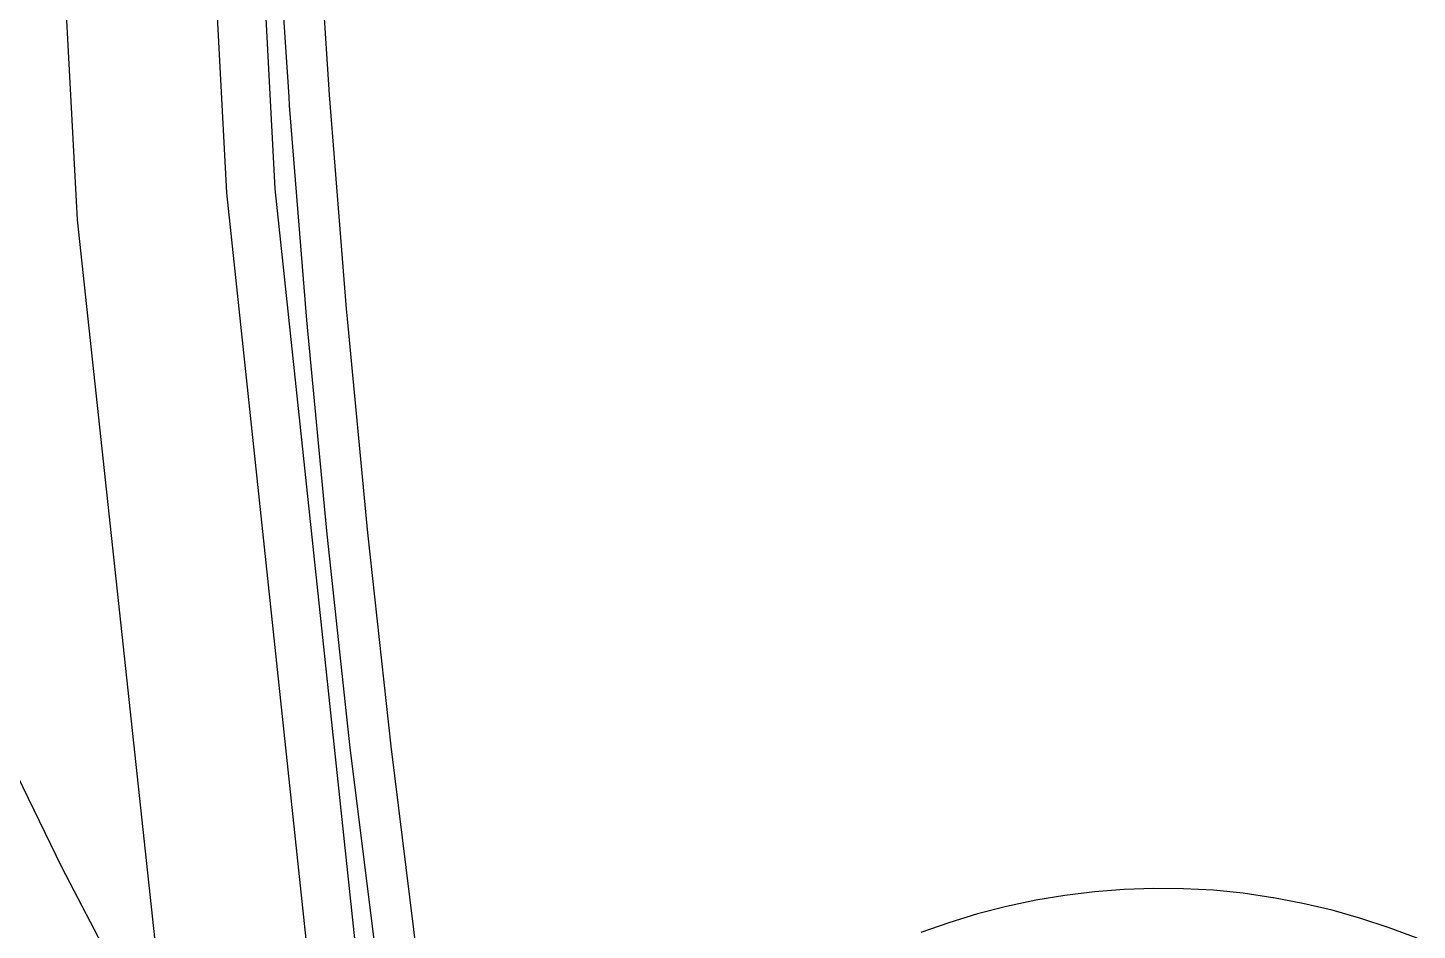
# Model space of a CAD drawing. Header units: millimetres. Extents: x -495897 to 1376592, y -28539 to 470976.
# Drawn here: x 180675 to 181605, y 209237 to 209841 of the extents above; entities that cross this region are included whole.
import ezdxf

# ---------------------------------------------------------------- set-up
doc = ezdxf.new("R2010")
doc.units = ezdxf.units.MM

msp = doc.modelspace()

# ---------------------------------------------------------------- linework, layer by layer
at = {"color": 0}
for p, q in [((180850.233, 209794.419), (180840.925, 209938.095)), ((180877.286, 209795.654), (180867.978, 209939.161)), ((180850.597, 209788.504), (180850.233, 209794.419)), ((180862.063, 209644.997), (180850.597, 209788.504)), ((180888.752, 209652.524), (180877.286, 209795.654)), ((180889.259, 209645.738), (180888.752, 209652.524)), ((180875.687, 209501.685), (180862.063, 209644.997)), ((180902.883, 209502.608), (180889.259, 209645.738)), ((180891.235, 209358.737), (180875.687, 209501.685)), ((180918.47, 209359.79), (180902.883, 209502.608)), ((180908.98, 209215.971), (180891.235, 209358.737)), ((180936.215, 209217.388), (180918.47, 209359.79)), ((180664.45, 209348.142), (180697.964, 209279.216)), ((180697.964, 209279.216), (180733.61, 209210.927)), ((181369.375, 209260.041), (181350.018, 209256.791)), ((181389.278, 209262.524), (181369.375, 209260.041)), ((181409.142, 209263.993), (181389.278, 209262.524)), ((181429.045, 209264.682), (181409.142, 209263.993)), ((181448.948, 209264.487), (181429.045, 209264.682)), ((181468.981, 209263.434), (181448.948, 209264.487)), ((181488.897, 209261.471), (181468.981, 209263.434)), ((181508.748, 209258.39), (181488.897, 209261.471)), ((181509.112, 209258.39), (181508.748, 209258.39)), ((181528.833, 209254.633), (181509.112, 209258.39)), ((181330.349, 209252.657), (181310.992, 209247.665)), ((181350.018, 209256.791), (181330.349, 209252.657)), ((181548.372, 209250.187), (181528.833, 209254.633)), ((181567.677, 209244.636), (181548.372, 209250.187)), ((181291.83, 209241.75), (181273.201, 209235.146)), ((181310.992, 209247.665), (181291.83, 209241.75)), ((181586.67, 209238.357), (181567.677, 209244.636)), ((181605.338, 209231.376), (181586.67, 209238.357))]:
    msp.add_line(p, q, dxfattribs=at)
for points in [[(180765.655, 211846.833), (180708.403, 211314.613), (180679.777, 210780.573), (180679.777, 210246.026), (180708.403, 209712.025), (180765.655, 209179.792)], [(180863.662, 211816.803), (180808.373, 211296.543), (180780.722, 210774.593), (180780.722, 210252.071), (180808.373, 209730.134), (180863.662, 209209.874)], [(180895.72, 211812.513), (180840.691, 211293.943), (180813.17, 210773.813), (180813.17, 210253.007), (180840.691, 209732.786), (180895.72, 209214.177)]]:
    msp.add_lwpolyline(points, dxfattribs=at)

doc.saveas('drawing.dxf')
